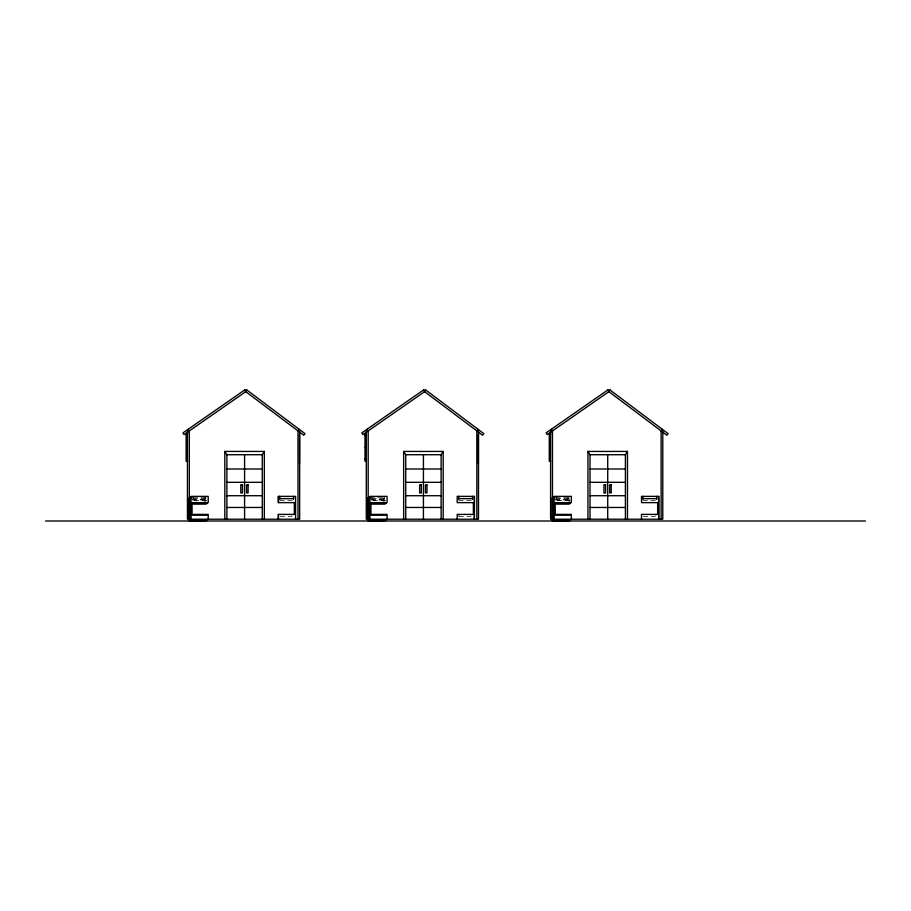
<?xml version="1.0" encoding="UTF-8"?>
<svg xmlns="http://www.w3.org/2000/svg" width="911" height="911" viewBox="0 0 911 911"><rect width="100%" height="100%" fill="white"/><g stroke="black" fill="none" stroke-linecap="round" stroke-linejoin="round"><path stroke-width="0.68" stroke-dasharray="4.55 3.42" d="M193.041 497.77L206.216 497.77M369.9 497.77L385.068 497.77M555.562 497.77L569.364 497.77L569.364 501.528M192.995 498.659L206.774 498.659M371.847 498.659L385.626 498.659M556.131 498.659L569.91 498.659M192.05 499.433L205.829 499.433M370.891 499.433L384.67 499.433M555.186 499.433L568.965 499.433M192.426 500.071L204.827 500.071M371.278 500.071L383.679 500.071M555.562 500.071L567.963 500.071M206.774 500.549L192.995 500.549L192.995 496.37M279.791 500.549L293.627 500.549L293.627 498.659M385.626 500.549L371.847 500.549L371.847 496.37M458.643 500.549L472.479 500.549M569.91 500.549L556.131 500.549L556.131 496.37M642.927 500.549L656.763 500.549L656.763 498.659M280.098 516.378L291.998 516.378L291.941 514.396M458.95 516.378L470.839 516.378L470.839 514.396M643.246 516.378L655.134 516.378L655.134 514.396M568.965 497.144L568.965 501.312M567.963 497.77L567.963 500.56M458.95 514.396L459.007 516.378M384.67 497.144L384.67 501.312M383.679 497.77L383.679 501.95M205.829 497.144L205.829 501.312M204.827 497.77L204.827 501.95"/><path stroke-width="1.37" d="M262.277 519.213L262.277 454.726L264.338 451.435L224.812 451.435L224.812 519.213M441.129 519.213L441.129 454.726L443.19 451.435L403.653 451.435L403.653 519.213M625.413 519.213L625.413 454.726L627.474 451.435L587.948 451.435L587.948 519.213M246.961 390.056L245.754 391.673L184.09 434.558L182.94 432.907L244.603 390.01L246.961 390.056L304.98 433.636L303.773 435.242L245.754 391.673L244.603 390.01M297.999 519.213L297.999 430.914L299.207 429.297M425.813 390.056L424.606 391.673L362.942 434.558L361.792 432.907L423.456 390.01L425.813 390.056L483.821 433.636L482.614 435.242L424.606 391.673L423.456 390.01M476.84 519.213L476.84 430.914L478.047 429.297M610.108 390.056L608.89 391.673L547.226 434.558L546.076 432.907L607.751 390.01L610.108 390.056L668.116 433.636L666.909 435.242L608.89 391.673L607.751 390.01M661.135 519.213L661.135 430.914L662.343 429.297M189.34 519.213L189.34 430.914L187.45 430.914L187.45 519.213L299.651 519.213L299.651 430.914L297.999 430.914M368.181 519.213L368.181 430.914L366.29 430.914L366.29 519.213L478.503 519.213L478.503 430.914L476.84 430.914M552.476 519.213L552.476 430.914L550.586 430.914L550.586 519.213L662.787 519.213L662.787 430.914L661.135 430.914M187.564 434.114L186.14 434.114L186.14 461.217L187.564 461.217M366.416 434.114L364.992 434.114L364.992 461.217L366.416 461.217M550.699 434.114L549.276 434.114L549.276 461.217L550.699 461.217M364.992 435.765L366.416 435.765M364.992 447.426L366.416 447.426M224.812 451.435L226.885 454.726L262.277 454.726M403.653 451.435L405.737 454.726L441.129 454.726M587.948 451.435L590.021 454.726L625.413 454.726M364.992 459.087L366.416 459.087M226.885 469.006L262.277 469.006M405.737 469.006L441.129 469.006M590.021 469.006L625.413 469.006M226.885 482.318L262.277 482.318M405.737 482.318L441.129 482.318M590.021 482.318L625.413 482.318M226.885 495.721L262.277 495.721M405.737 495.721L441.129 495.721M590.021 495.721L625.413 495.721M474.369 496.37L474.369 519.327L474.437 496.37L457.197 496.37L457.197 502.633L473.401 502.633M207.389 520.09L190.092 520.09L190.092 497.144L192.05 497.144M191.731 497.77L189.089 497.77L189.089 520.728L206.273 520.728M370.572 497.77L367.942 497.77L367.942 520.728L385.114 520.728M554.867 497.77L552.225 497.77L552.225 520.728L569.409 520.728M279.848 498.659L293.627 498.659M458.7 498.659L472.479 498.659M642.984 498.659L656.763 498.659M278.356 519.327L278.356 514.396L294.549 514.396L294.526 502.633L278.356 502.633L278.356 496.37L295.585 496.37L295.585 519.327M207.264 503.407L191.116 503.407L191.242 515.159L207.264 515.159M369.968 503.407L386.116 503.407M554.264 503.407L570.4 503.407M206.216 504.034L190.126 504.034L190.16 515.797M370.31 504.034L385.068 504.034M554.605 504.034L569.364 504.034M226.885 507.461L262.277 507.461M405.737 507.461L441.129 507.461M590.021 507.461L625.413 507.461M191.116 511.754L191.264 515.159M369.968 511.754L370.117 515.159M554.264 511.754L554.412 515.159L554.332 511.242M555.209 514.396L571.356 514.396L571.356 519.327M369.968 515.159L386.116 515.159M554.264 515.159L570.4 515.159M386.23 520.09L368.932 520.09L368.932 497.144L369.057 520.09M553.228 520.09L553.228 497.144L553.341 520.09L570.525 520.09M45.55 520.99L865.45 520.99M551.326 429.263L552.476 430.914M367.042 429.263L368.181 430.914M188.19 429.263L189.34 430.914M190.092 497.144L190.205 520.09M658.721 519.327L658.721 496.37L641.492 496.37L641.549 502.633L657.685 502.633L657.628 514.396L641.492 514.396L641.492 519.327M658.664 496.37L658.664 519.327M656.763 496.37L656.763 499.16M642.984 496.37L642.984 499.16M627.474 451.435L627.474 519.213M607.717 454.726L607.717 519.213M590.021 454.726L590.021 519.213M555.243 514.396L555.209 502.633L571.356 502.633L571.356 496.37L554.173 496.37L554.173 519.327M478.377 434.672L478.377 463.79M473.344 502.633L473.401 514.396L457.197 514.396L457.197 519.327M472.479 496.37L472.479 499.16M458.7 496.37L458.7 499.16M443.19 451.435L443.19 519.213M423.433 454.726L423.433 519.213M405.737 454.726L405.737 519.213M387.061 519.327L387.061 514.396L370.925 514.396L370.925 502.633L387.061 502.633L387.061 496.37L369.889 496.37L369.889 519.327M299.537 434.672L299.537 463.79M294.469 502.633L294.469 514.396M293.627 496.37L293.627 499.16M279.848 496.37L279.848 499.16M278.413 496.37L278.413 502.633M278.413 514.396L278.413 519.327M264.338 451.435L264.338 519.213M244.581 454.726L244.581 519.213M226.885 454.726L226.885 519.213M208.22 519.327L208.22 514.396L192.073 514.396L192.073 502.633L208.22 502.633L208.22 496.37L191.037 496.37L191.037 519.327M242.451 484.777L240.8 484.777L240.8 492.965L242.451 492.965L242.451 484.777M421.303 484.777L419.641 484.777L419.641 492.965L421.303 492.965L421.303 484.777M605.599 484.777L603.936 484.777L603.936 492.965L605.599 492.965L605.599 484.777M248.099 484.857L246.562 484.857L246.562 492.908L248.099 492.908L248.099 484.857M426.952 484.857L425.414 484.857L425.414 492.908L426.952 492.908L426.952 484.857M611.235 484.857L609.698 484.857L609.698 492.908L611.235 492.908L611.235 484.857"/></g></svg>
